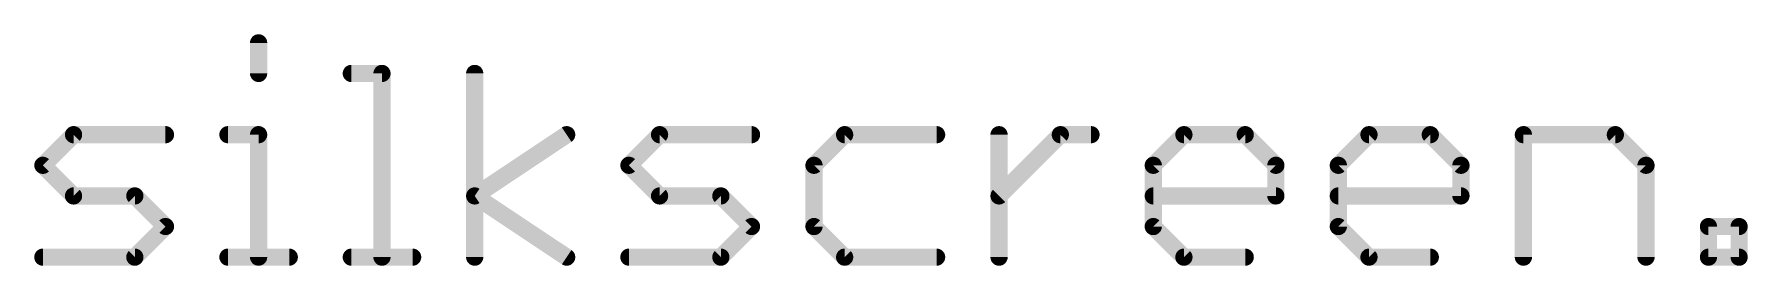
# Model space of a CAD drawing. Extents: x -1.41 to 8.41, y -3.01 to 3.01.
# Drawn here: x 5.646 to 6.243, y -0.23 to -0.149 of the extents above; entities that cross this region are included whole.
import ezdxf

# ---------------------------------------------------------------- set-up
doc = ezdxf.new("R2010")
doc.units = 0
doc.layers.add('52', color=253, linetype='CONTINUOUS')

msp = doc.modelspace()

# ---------------------------------------------------------------- linework, layer by layer
at = {"layer": '52', "const_width": 0.006}
for points in [[(5.723944, -0.15227), (5.723944, -0.162945)], [(5.756238, -0.162945), (5.766914, -0.162945)], [(5.766914, -0.162945), (5.766914, -0.227)], [(5.799208, -0.227), (5.799208, -0.162945)], [(5.648813, -0.194973), (5.659489, -0.184297)], [(5.659489, -0.184297), (5.691516, -0.184297)], [(5.713268, -0.184297), (5.723944, -0.184297)], [(5.723944, -0.184297), (5.723944, -0.227)], [(5.799208, -0.205648), (5.831235, -0.184297)], [(5.852921, -0.194973), (5.863596, -0.184297)], [(5.863596, -0.184297), (5.895624, -0.184297)], [(5.928051, -0.184297), (5.917376, -0.194973)], [(5.960079, -0.184297), (5.928051, -0.184297)], [(5.981831, -0.227), (5.981831, -0.184297)], [(5.981831, -0.205648), (6.003182, -0.184297)], [(6.003182, -0.184297), (6.013858, -0.184297)], [(6.035543, -0.194973), (6.046219, -0.184297)], [(6.046219, -0.184297), (6.06757, -0.184297)], [(6.06757, -0.184297), (6.078246, -0.194973)], [(6.099998, -0.194973), (6.110674, -0.184297)], [(6.110674, -0.184297), (6.132025, -0.184297)], [(6.132025, -0.184297), (6.142701, -0.194973)], [(6.164453, -0.227), (6.164453, -0.184297)], [(6.164453, -0.184297), (6.19648, -0.184297)], [(6.19648, -0.184297), (6.207156, -0.194973)], [(5.659489, -0.205648), (5.648813, -0.194973)], [(5.863596, -0.205648), (5.852921, -0.194973)], [(5.917376, -0.194973), (5.917376, -0.216324)], [(6.035543, -0.216324), (6.035543, -0.194973)], [(6.078246, -0.194973), (6.078246, -0.205648)], [(6.099998, -0.216324), (6.099998, -0.194973)], [(6.142701, -0.194973), (6.142701, -0.205648)], [(6.207156, -0.194973), (6.207156, -0.227)], [(5.680841, -0.205648), (5.659489, -0.205648)], [(5.691516, -0.216324), (5.680841, -0.205648)], [(5.831235, -0.227), (5.799208, -0.205648)], [(5.884948, -0.205648), (5.863596, -0.205648)], [(5.895624, -0.216324), (5.884948, -0.205648)], [(6.078246, -0.205648), (6.035543, -0.205648)], [(6.142701, -0.205648), (6.099998, -0.205648)], [(5.680841, -0.227), (5.691516, -0.216324)], [(5.884948, -0.227), (5.895624, -0.216324)], [(5.917376, -0.216324), (5.928051, -0.227)], [(6.046219, -0.227), (6.035543, -0.216324)], [(6.110674, -0.227), (6.099998, -0.216324)], [(6.228908, -0.227), (6.228908, -0.216324)], [(6.228908, -0.216324), (6.239584, -0.216324)], [(6.239584, -0.216324), (6.239584, -0.227)], [(5.648813, -0.227), (5.680841, -0.227)], [(5.713268, -0.227), (5.73462, -0.227)], [(5.756238, -0.227), (5.77759, -0.227)], [(5.852921, -0.227), (5.884948, -0.227)], [(5.928051, -0.227), (5.960079, -0.227)], [(6.06757, -0.227), (6.046219, -0.227)], [(6.132025, -0.227), (6.110674, -0.227)], [(6.239584, -0.227), (6.228908, -0.227)]]:
    msp.add_lwpolyline(points, dxfattribs=at)
at = {"layer": '52', "const_width": 0.003}
for points in [[(5.725444, -0.15227, 1), (5.722444, -0.15227)], [(5.756238, -0.161445, 1), (5.756238, -0.164445)], [(5.768414, -0.162945, 1), (5.765414, -0.162945)], [(5.766914, -0.164445, 1), (5.766914, -0.161445)], [(5.800708, -0.162945, 1), (5.797708, -0.162945)], [(5.722444, -0.162945, 1), (5.725444, -0.162945)], [(5.659489, -0.182797, 1), (5.659489, -0.185797)], [(5.66055, -0.185358, 1), (5.658428, -0.183236)], [(5.691516, -0.185797, 1), (5.691516, -0.182797)], [(5.713268, -0.182797, 1), (5.713268, -0.185797)], [(5.725444, -0.184297, 1), (5.722444, -0.184297)], [(5.723944, -0.185797, 1), (5.723944, -0.182797)], [(5.832068, -0.185545, 1), (5.830403, -0.183049)], [(5.863596, -0.182797, 1), (5.863596, -0.185797)], [(5.864657, -0.185358, 1), (5.862536, -0.183236)], [(5.895624, -0.185797, 1), (5.895624, -0.182797)], [(5.928051, -0.182797, 1), (5.928051, -0.185797)], [(5.929112, -0.185358, 1), (5.926991, -0.183236)], [(5.960079, -0.185797, 1), (5.960079, -0.182797)], [(5.983331, -0.184297, 1), (5.980331, -0.184297)], [(6.003182, -0.182797, 1), (6.003182, -0.185797)], [(6.004243, -0.185358, 1), (6.002121, -0.183236)], [(6.013858, -0.185797, 1), (6.013858, -0.182797)], [(6.046219, -0.182797, 1), (6.046219, -0.185797)], [(6.047279, -0.185358, 1), (6.045158, -0.183236)], [(6.068631, -0.183236, 1), (6.06651, -0.185358)], [(6.06757, -0.185797, 1), (6.06757, -0.182797)], [(6.110674, -0.182797, 1), (6.110674, -0.185797)], [(6.111734, -0.185358, 1), (6.109613, -0.183236)], [(6.133086, -0.183236, 1), (6.130965, -0.185358)], [(6.132025, -0.185797, 1), (6.132025, -0.182797)], [(6.165953, -0.184297, 1), (6.162953, -0.184297)], [(6.164453, -0.182797, 1), (6.164453, -0.185797)], [(6.197541, -0.183236, 1), (6.19542, -0.185358)], [(6.19648, -0.185797, 1), (6.19648, -0.182797)], [(5.649874, -0.193912, 1), (5.647753, -0.196033)], [(5.647753, -0.193912, 1), (5.649874, -0.196033)], [(5.853981, -0.193912, 1), (5.85186, -0.196033)], [(5.85186, -0.193912, 1), (5.853981, -0.196033)], [(5.918876, -0.194973, 1), (5.915876, -0.194973)], [(5.916315, -0.193912, 1), (5.918436, -0.196033)], [(6.037043, -0.194973, 1), (6.034043, -0.194973)], [(6.034482, -0.193912, 1), (6.036604, -0.196033)], [(6.079746, -0.194973, 1), (6.076746, -0.194973)], [(6.077186, -0.196033, 1), (6.079307, -0.193912)], [(6.101498, -0.194973, 1), (6.098498, -0.194973)], [(6.098937, -0.193912, 1), (6.101059, -0.196033)], [(6.144201, -0.194973, 1), (6.141201, -0.194973)], [(6.14164, -0.196033, 1), (6.143762, -0.193912)], [(6.208656, -0.194973, 1), (6.205656, -0.194973)], [(6.206095, -0.196033, 1), (6.208217, -0.193912)], [(5.659489, -0.204148, 1), (5.659489, -0.207148)], [(5.681901, -0.204588, 1), (5.67978, -0.206709)], [(5.680841, -0.207148, 1), (5.680841, -0.204148)], [(5.80004, -0.2044, 1), (5.798376, -0.206897)], [(5.798376, -0.2044, 1), (5.80004, -0.206897)], [(5.863596, -0.204148, 1), (5.863596, -0.207148)], [(5.886009, -0.204588, 1), (5.883887, -0.206709)], [(5.884948, -0.207148, 1), (5.884948, -0.204148)], [(6.035543, -0.204148, 1), (6.035543, -0.207148)], [(6.078246, -0.207148, 1), (6.078246, -0.204148)], [(6.099998, -0.204148, 1), (6.099998, -0.207148)], [(6.142701, -0.207148, 1), (6.142701, -0.204148)], [(5.658428, -0.206709, 1), (5.66055, -0.204588)], [(5.862536, -0.206709, 1), (5.864657, -0.204588)], [(5.98077, -0.204588, 1), (5.982891, -0.206709)], [(6.076746, -0.205648, 1), (6.079746, -0.205648)], [(6.141201, -0.205648, 1), (6.144201, -0.205648)], [(5.692577, -0.217385, 1), (5.690456, -0.215264)], [(5.690456, -0.217385, 1), (5.692577, -0.215264)], [(5.896684, -0.217385, 1), (5.894563, -0.215264)], [(5.894563, -0.217385, 1), (5.896684, -0.215264)], [(5.918436, -0.215264, 1), (5.916315, -0.217385)], [(5.915876, -0.216324, 1), (5.918876, -0.216324)], [(6.036604, -0.215264, 1), (6.034482, -0.217385)], [(6.034043, -0.216324, 1), (6.037043, -0.216324)], [(6.101059, -0.215264, 1), (6.098937, -0.217385)], [(6.098498, -0.216324, 1), (6.101498, -0.216324)], [(6.230408, -0.216324, 1), (6.227408, -0.216324)], [(6.228908, -0.214824, 1), (6.228908, -0.217824)], [(6.241084, -0.216324, 1), (6.238084, -0.216324)], [(6.239584, -0.217824, 1), (6.239584, -0.214824)], [(5.648813, -0.2255, 1), (5.648813, -0.2285)], [(5.67978, -0.225939, 1), (5.681901, -0.228061)], [(5.680841, -0.2285, 1), (5.680841, -0.2255)], [(5.713268, -0.2255, 1), (5.713268, -0.2285)], [(5.722444, -0.227, 1), (5.725444, -0.227)], [(5.73462, -0.2285, 1), (5.73462, -0.2255)], [(5.756238, -0.2255, 1), (5.756238, -0.2285)], [(5.765414, -0.227, 1), (5.768414, -0.227)], [(5.77759, -0.2285, 1), (5.77759, -0.2255)], [(5.797708, -0.227, 1), (5.800708, -0.227)], [(5.830403, -0.228248, 1), (5.832068, -0.225752)], [(5.852921, -0.2255, 1), (5.852921, -0.2285)], [(5.883887, -0.225939, 1), (5.886009, -0.228061)], [(5.884948, -0.2285, 1), (5.884948, -0.2255)], [(5.928051, -0.2255, 1), (5.928051, -0.2285)], [(5.926991, -0.228061, 1), (5.929112, -0.225939)], [(5.960079, -0.2285, 1), (5.960079, -0.2255)], [(5.980331, -0.227, 1), (5.983331, -0.227)], [(6.046219, -0.2255, 1), (6.046219, -0.2285)], [(6.045158, -0.228061, 1), (6.047279, -0.225939)], [(6.06757, -0.2285, 1), (6.06757, -0.2255)], [(6.110674, -0.2255, 1), (6.110674, -0.2285)], [(6.109613, -0.228061, 1), (6.111734, -0.225939)], [(6.132025, -0.2285, 1), (6.132025, -0.2255)], [(6.162953, -0.227, 1), (6.165953, -0.227)], [(6.205656, -0.227, 1), (6.208656, -0.227)], [(6.228908, -0.2255, 1), (6.228908, -0.2285)], [(6.227408, -0.227, 1), (6.230408, -0.227)], [(6.238084, -0.227, 1), (6.241084, -0.227)], [(6.239584, -0.2285, 1), (6.239584, -0.2255)]]:
    msp.add_lwpolyline(points, format="xyb", dxfattribs=at)

doc.saveas('drawing.dxf')
